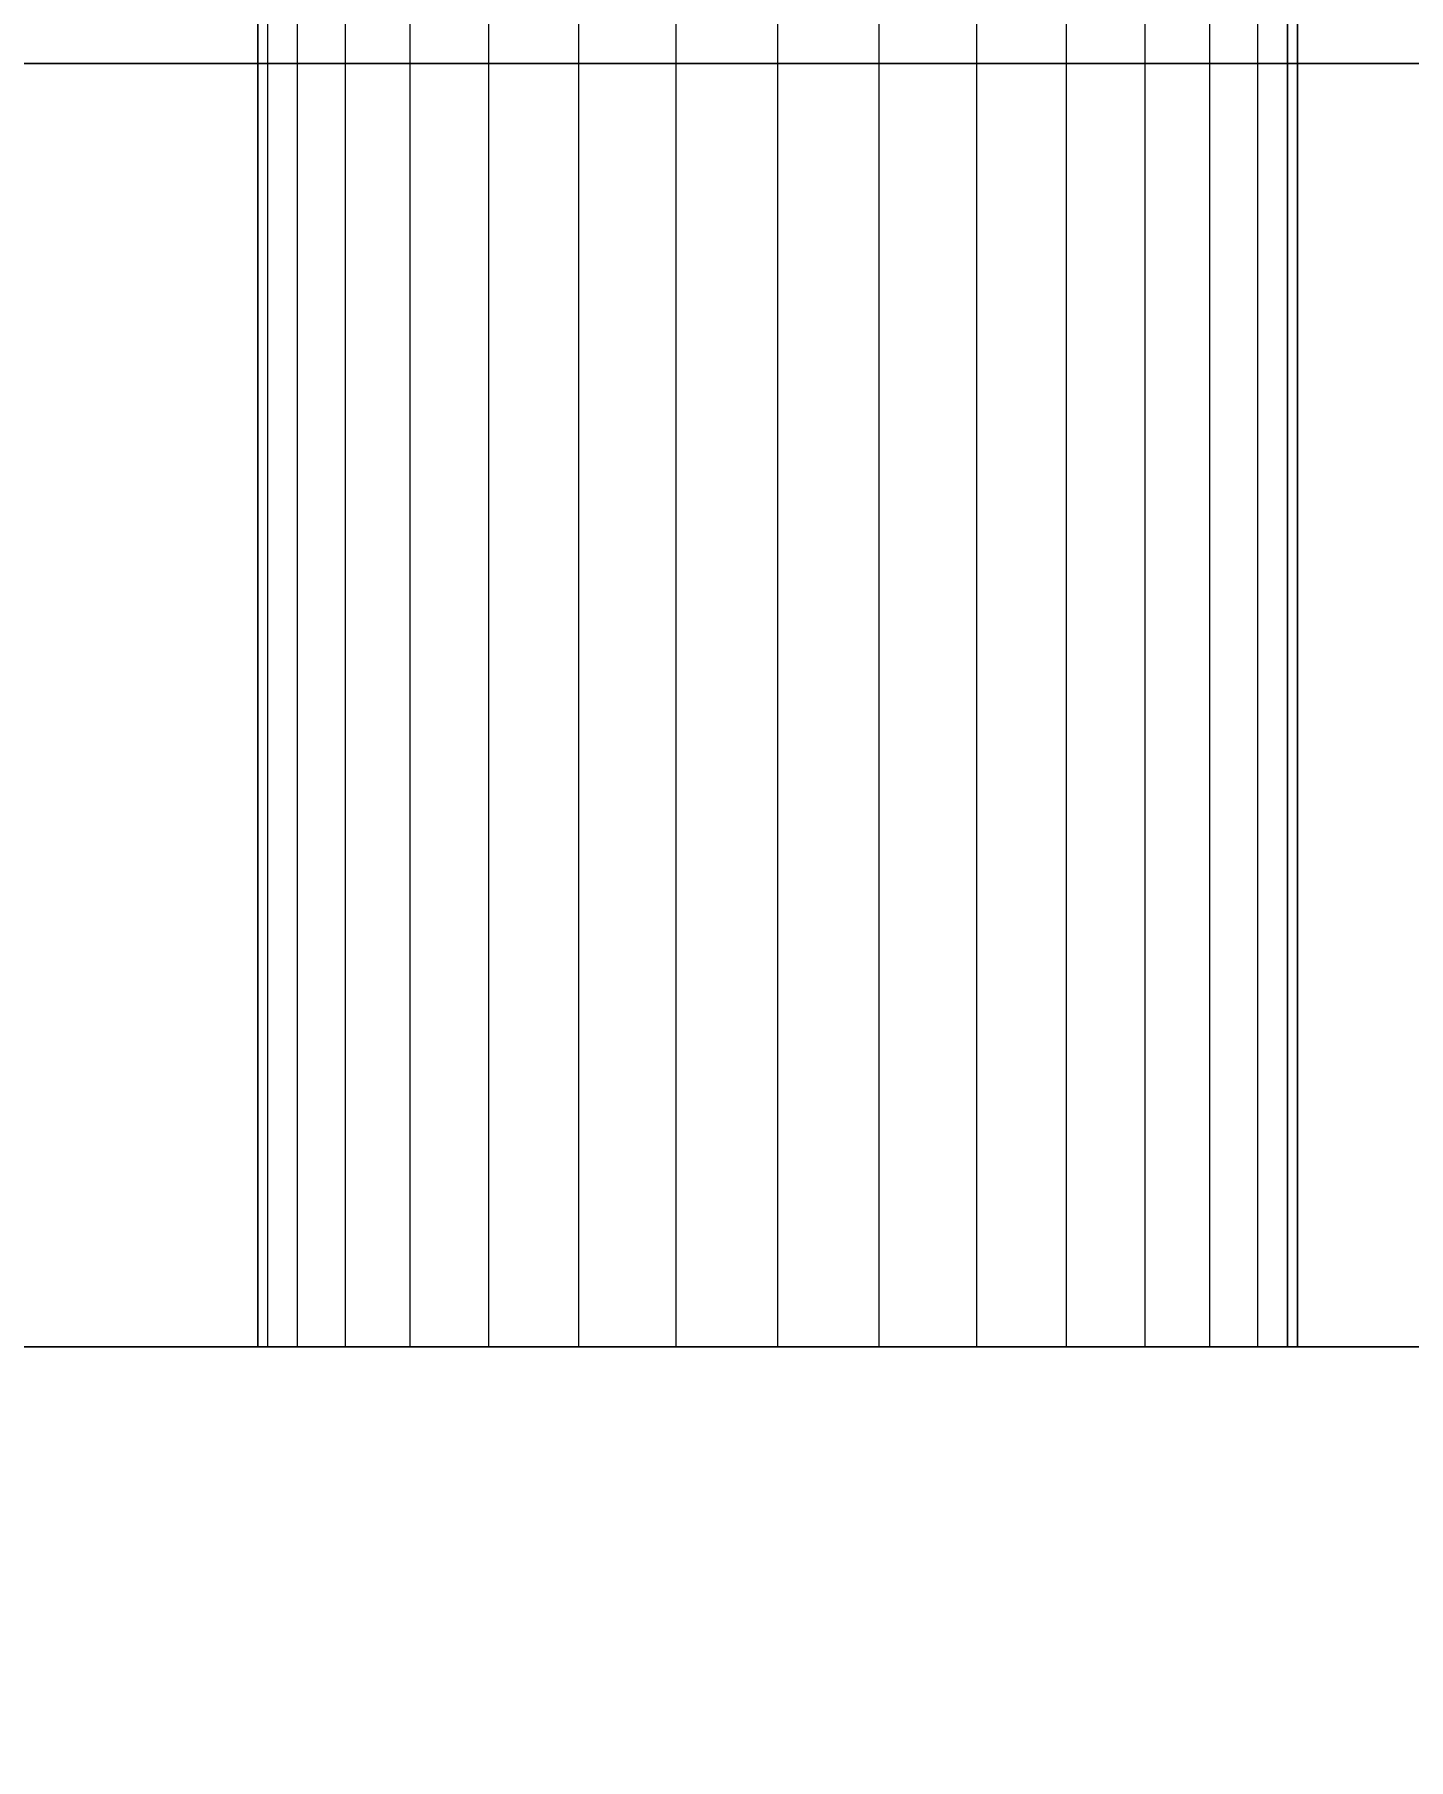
# Model space of a CAD drawing. Header units: millimetres. Extents: x -21672 to 8019, y 3751 to 17279.
# Drawn here: x -13733.7 to -13681.4, y 14411.1 to 14476.7 of the extents above; entities that cross this region are included whole.
import ezdxf

# ---------------------------------------------------------------- set-up
doc = ezdxf.new("R2010")
doc.units = ezdxf.units.MM
for name, color, linetype, lineweight in [('A-ANNO-DIMS', 211, 'Continuous', 9), ('A-ANNO-DIMS-50', 211, 'Continuous', 9), ('A-GENM', 13, 'Continuous', 18)]:
    doc.layers.add(name, color=color, linetype=linetype, lineweight=lineweight)
doc.styles.add('Arial', font='arial.ttf', dxfattribs={"height": 125})
doc.dimstyles.new('Diagonal_-_2_5mm_Arial', dxfattribs={"dimscale": 304.8, "dimtxt": 127.532425, "dimasz": 0.492126, "dimexe": 0.393701, "dimexo": 0.246063, "dimgap": 0.287073, "dimtad": 1, "dimdec": 0, "dimzin": 0, "dimdsep": 46, "dimtxsty": 'Arial', "dimblk1": 'OBLIQUE', "dimblk2": 'OBLIQUE', "dimsah": 1, "dimcen": 0.09, "dimdle": 0.393701, "dimazin": 0, "dimtfac": 1, "dimtdec": 4, "dimtix": 1, "dimtmove": 0, "dimatfit": 3, "dimfxl": 1, "dimtvp": 1, "dimtolj": 1, "dimtzin": 0, "dimarcsym": 2})

# ---------------------------------------------------------------- blocks, each defined once
blk = doc.blocks.new('Nevera de autoservicio single - Nevera de autoservicio single-466915-Level 2')
at = {"layer": 'A-GENM'}
for p, q in [((405.906, -1108.896), (405.906, 1307.979)), ((405.906, -1108.896), (405.906, 1307.979)), ((405.906, -1108.896), (405.906, 1307.979)), ((405.906, 1307.979), (405.906, -1108.896)), ((454.753, 1307.979), (454.753, -1108.896)), ((454.753, -1108.896), (454.753, 1307.979)), ((454.753, -1108.896), (454.753, 1307.979)), ((454.753, -1108.896), (454.753, 1307.979)), ((454.753, -1028.381), (454.753, 977.961)), ((454.753, -1028.381), (454.753, -976.937)), ((454.753, -1008.595), (255.92, -1008.595)), ((454.753, -1008.595), (255.92, -1008.595)), ((454.753, -1008.595), (255.92, -1008.595)), ((454.753, -1008.595), (255.92, -1008.595)), ((454.753, -1008.595), (255.92, -1008.595)), ((454.753, -1008.595), (255.92, -1008.595)), ((454.753, -1008.595), (255.92, -1008.595)), ((454.753, -1008.595), (255.92, -1008.595)), ((255.92, -1008.595), (454.753, -1008.595)), ((454.753, -1008.595), (255.92, -1008.595)), ((454.753, -1008.595), (255.92, -1008.595)), ((454.753, -1008.595), (255.92, -1008.595)), ((255.92, -1008.974), (454.753, -1008.974)), ((454.753, -1008.974), (255.92, -1008.974)), ((454.753, -1008.974), (255.92, -1008.974)), ((454.753, -1008.974), (255.92, -1008.974)), ((454.753, -1008.974), (255.92, -1008.974)), ((454.753, -1008.974), (255.92, -1008.974)), ((454.753, -1008.974), (255.92, -1008.974)), ((454.753, -1008.974), (255.92, -1008.974)), ((454.753, -1008.974), (255.92, -1008.974)), ((454.753, -1008.974), (255.92, -1008.974)), ((454.753, -1008.974), (255.92, -1008.974)), ((454.753, -1008.974), (255.92, -1008.974)), ((454.753, -1008.974), (255.92, -1008.974)), ((454.753, -1008.974), (255.92, -1008.974)), ((454.753, -1008.974), (255.92, -1008.974)), ((454.753, -1008.974), (255.92, -1008.974)), ((454.753, -1008.974), (255.92, -1008.974)), ((454.753, -1008.974), (255.92, -1008.974)), ((454.753, -1008.974), (255.92, -1008.974)), ((454.753, -1008.974), (255.92, -1008.974)), ((255.92, -1008.974), (454.753, -1008.974)), ((454.753, -1008.974), (255.92, -1008.974)), ((454.753, -1008.974), (255.92, -1008.974)), ((454.753, -1008.974), (255.92, -1008.974)), ((454.753, -1008.943), (454.753, -1008.595)), ((454.753, -1008.595), (454.753, -1008.974)), ((454.753, -1008.974), (454.753, -1008.595)), ((454.753, -1008.595), (454.753, -1008.785)), ((454.753, -1008.974), (454.753, -1008.595)), ((454.753, -1008.595), (454.753, -1008.785)), ((454.753, -1008.785), (454.753, -1008.595)), ((454.753, -1008.595), (454.753, -1008.974)), ((454.753, -1008.785), (454.753, -1008.595)), ((454.753, -1008.595), (454.753, -1008.974)), ((454.753, -1008.785), (454.753, -1008.595)), ((454.753, -1008.595), (454.753, -1008.974)), ((454.753, -1008.974), (454.753, -1008.595)), ((454.753, -1008.595), (454.753, -1008.943)), ((454.753, -1008.785), (454.753, -1008.595)), ((454.753, -1008.785), (454.753, -1008.595)), ((454.753, -1008.785), (454.753, -1008.595)), ((454.753, -1008.785), (454.753, -1008.595)), ((454.753, -1008.785), (454.753, -1008.595)), ((454.753, -1008.974), (454.753, -1008.595)), ((454.753, -1008.974), (454.753, -1008.595)), ((454.753, -1008.974), (454.753, -1008.595)), ((454.753, -1008.974), (454.753, -1008.595)), ((454.753, -1008.974), (454.753, -1008.595)), ((454.753, -1008.785), (454.753, -1008.974)), ((454.753, -1008.785), (454.753, -1008.974)), ((454.753, -1008.974), (454.753, -1008.785)), ((454.753, -1008.974), (454.753, -1008.785)), ((454.753, -1008.785), (454.753, -1008.974)), ((454.753, -1008.974), (454.753, -1008.785)), ((454.753, -1008.974), (454.753, -1008.785)), ((454.753, -1008.974), (454.753, -1008.785)), ((454.753, -1008.974), (454.753, -1008.785)), ((454.753, -1008.974), (454.753, -1008.785)), ((454.753, -1008.974), (454.753, -1008.943)), ((454.753, -1008.943), (454.753, -1008.974)), ((454.753, -1010.101), (454.753, -1008.974)), ((454.753, -1008.974), (454.753, -1010.101)), ((454.753, -1010.101), (454.753, -1008.974)), ((454.753, -1008.974), (454.753, -1010.101)), ((454.753, -1010.101), (454.753, -1008.974)), ((454.753, -1008.974), (454.753, -1010.101)), ((454.753, -1010.101), (454.753, -1008.974)), ((454.753, -1008.974), (454.753, -1010.101)), ((454.753, -1010.101), (454.753, -1008.974)), ((454.753, -1008.974), (454.753, -1010.101)), ((454.753, -1010.101), (454.753, -1008.974)), ((454.753, -1008.974), (454.753, -1010.101)), ((454.753, -1010.101), (454.753, -1008.974)), ((454.753, -1010.101), (454.753, -1008.974)), ((454.753, -1010.101), (454.753, -1008.974)), ((454.753, -1010.101), (454.753, -1008.974)), ((454.753, -1010.101), (454.753, -1008.974)), ((454.753, -1010.101), (454.753, -1008.974)), ((454.753, -1010.101), (454.753, -1008.974)), ((454.753, -1010.101), (454.753, -1008.974)), ((454.753, -1010.101), (454.753, -1008.974)), ((454.753, -1010.101), (454.753, -1008.974)), ((454.753, -1010.101), (454.753, -1008.974)), ((454.753, -1010.101), (454.753, -1008.974)), ((454.753, -1010.101), (255.92, -1010.101)), ((454.753, -1010.101), (255.92, -1010.101)), ((454.753, -1010.101), (255.92, -1010.101)), ((454.753, -1010.101), (255.92, -1010.101)), ((454.753, -1010.101), (255.92, -1010.101)), ((454.753, -1010.101), (255.92, -1010.101)), ((454.753, -1010.101), (255.92, -1010.101)), ((454.753, -1010.101), (255.92, -1010.101)), ((454.753, -1010.101), (255.92, -1010.101)), ((454.753, -1010.101), (255.92, -1010.101)), ((454.753, -1010.101), (255.92, -1010.101)), ((454.753, -1010.101), (255.92, -1010.101)), ((454.753, -1010.101), (255.92, -1010.101)), ((454.753, -1010.101), (255.92, -1010.101)), ((454.753, -1010.101), (255.92, -1010.101)), ((454.753, -1010.101), (255.92, -1010.101)), ((454.753, -1010.101), (255.92, -1010.101)), ((454.753, -1010.101), (255.92, -1010.101)), ((454.753, -1010.101), (255.92, -1010.101)), ((454.753, -1010.101), (255.92, -1010.101)), ((454.753, -1010.101), (255.92, -1010.101)), ((454.753, -1010.101), (255.92, -1010.101)), ((454.753, -1010.101), (255.92, -1010.101)), ((454.753, -1010.101), (255.92, -1010.101)), ((454.753, -1011.929), (454.753, -1010.101)), ((454.753, -1010.101), (454.753, -1011.929)), ((454.753, -1011.929), (454.753, -1010.101)), ((454.753, -1010.101), (454.753, -1011.929)), ((454.753, -1011.929), (454.753, -1010.101)), ((454.753, -1010.101), (454.753, -1011.929)), ((454.753, -1011.929), (454.753, -1010.101)), ((454.753, -1010.101), (454.753, -1011.929)), ((454.753, -1011.929), (454.753, -1010.101)), ((454.753, -1010.101), (454.753, -1011.929)), ((454.753, -1011.929), (454.753, -1010.101)), ((454.753, -1010.101), (454.753, -1011.929)), ((454.753, -1011.929), (454.753, -1010.101)), ((454.753, -1011.929), (454.753, -1010.101)), ((454.753, -1011.929), (454.753, -1010.101)), ((454.753, -1011.929), (454.753, -1010.101)), ((454.753, -1011.929), (454.753, -1010.101)), ((454.753, -1011.929), (454.753, -1010.101)), ((454.753, -1011.929), (454.753, -1010.101)), ((454.753, -1011.929), (454.753, -1010.101)), ((454.753, -1011.929), (454.753, -1010.101)), ((454.753, -1011.929), (454.753, -1010.101)), ((454.753, -1011.929), (454.753, -1010.101)), ((454.753, -1011.929), (454.753, -1010.101)), ((454.753, -1011.929), (255.92, -1011.929)), ((454.753, -1011.929), (255.92, -1011.929)), ((454.753, -1011.929), (255.92, -1011.929)), ((454.753, -1011.929), (255.92, -1011.929)), ((454.753, -1011.929), (255.92, -1011.929)), ((454.753, -1011.929), (255.92, -1011.929)), ((454.753, -1011.929), (255.92, -1011.929)), ((454.753, -1011.929), (255.92, -1011.929)), ((454.753, -1011.929), (255.92, -1011.929)), ((454.753, -1011.929), (255.92, -1011.929)), ((454.753, -1011.929), (255.92, -1011.929)), ((454.753, -1011.929), (255.92, -1011.929)), ((454.753, -1011.929), (255.92, -1011.929)), ((454.753, -1011.929), (255.92, -1011.929)), ((454.753, -1011.929), (255.92, -1011.929)), ((454.753, -1011.929), (255.92, -1011.929)), ((454.753, -1011.929), (255.92, -1011.929)), ((454.753, -1011.929), (255.92, -1011.929)), ((454.753, -1011.929), (255.92, -1011.929)), ((454.753, -1011.929), (255.92, -1011.929)), ((454.753, -1011.929), (255.92, -1011.929)), ((454.753, -1011.929), (255.92, -1011.929)), ((454.753, -1011.929), (255.92, -1011.929)), ((454.753, -1011.929), (255.92, -1011.929)), ((454.753, -1014.39), (454.753, -1011.929)), ((454.753, -1011.929), (454.753, -1014.39)), ((454.753, -1014.39), (454.753, -1011.929)), ((454.753, -1011.929), (454.753, -1014.39)), ((454.753, -1014.39), (454.753, -1011.929)), ((454.753, -1011.929), (454.753, -1014.39)), ((454.753, -1014.39), (454.753, -1011.929)), ((454.753, -1011.929), (454.753, -1014.39)), ((454.753, -1014.39), (454.753, -1011.929)), ((454.753, -1011.929), (454.753, -1014.39)), ((454.753, -1014.39), (454.753, -1011.929)), ((454.753, -1011.929), (454.753, -1014.39)), ((454.753, -1014.39), (454.753, -1011.929)), ((454.753, -1014.39), (454.753, -1011.929)), ((454.753, -1014.39), (454.753, -1011.929)), ((454.753, -1014.39), (454.753, -1011.929)), ((454.753, -1014.39), (454.753, -1011.929)), ((454.753, -1014.39), (454.753, -1011.929)), ((454.753, -1014.39), (454.753, -1011.929)), ((454.753, -1014.39), (454.753, -1011.929)), ((454.753, -1014.39), (454.753, -1011.929)), ((454.753, -1014.39), (454.753, -1011.929)), ((454.753, -1014.39), (454.753, -1011.929)), ((454.753, -1014.39), (454.753, -1011.929)), ((454.753, -1014.39), (255.92, -1014.39)), ((454.753, -1014.39), (255.92, -1014.39)), ((454.753, -1014.39), (255.92, -1014.39)), ((454.753, -1014.39), (255.92, -1014.39)), ((454.753, -1014.39), (255.92, -1014.39)), ((454.753, -1014.39), (255.92, -1014.39)), ((454.753, -1014.39), (255.92, -1014.39)), ((454.753, -1014.39), (255.92, -1014.39)), ((454.753, -1014.39), (255.92, -1014.39)), ((454.753, -1014.39), (255.92, -1014.39)), ((454.753, -1014.39), (255.92, -1014.39)), ((454.753, -1014.39), (255.92, -1014.39)), ((454.753, -1014.39), (255.92, -1014.39)), ((454.753, -1014.39), (255.92, -1014.39)), ((454.753, -1014.39), (255.92, -1014.39)), ((454.753, -1014.39), (255.92, -1014.39)), ((454.753, -1014.39), (255.92, -1014.39)), ((454.753, -1014.39), (255.92, -1014.39)), ((454.753, -1014.39), (255.92, -1014.39)), ((454.753, -1014.39), (255.92, -1014.39)), ((454.753, -1014.39), (255.92, -1014.39)), ((454.753, -1014.39), (255.92, -1014.39)), ((454.753, -1014.39), (255.92, -1014.39)), ((454.753, -1014.39), (255.92, -1014.39)), ((454.753, -1017.389), (454.753, -1014.39)), ((454.753, -1014.39), (454.753, -1017.389)), ((454.753, -1017.389), (454.753, -1014.39)), ((454.753, -1014.39), (454.753, -1017.389)), ((454.753, -1017.389), (454.753, -1014.39)), ((454.753, -1014.39), (454.753, -1017.389)), ((454.753, -1017.389), (454.753, -1014.39)), ((454.753, -1014.39), (454.753, -1017.389)), ((454.753, -1017.389), (454.753, -1014.39)), ((454.753, -1014.39), (454.753, -1017.389)), ((454.753, -1017.389), (454.753, -1014.39)), ((454.753, -1014.39), (454.753, -1017.389)), ((454.753, -1017.389), (454.753, -1014.39)), ((454.753, -1017.389), (454.753, -1014.39)), ((454.753, -1017.389), (454.753, -1014.39)), ((454.753, -1017.389), (454.753, -1014.39)), ((454.753, -1017.389), (454.753, -1014.39)), ((454.753, -1017.389), (454.753, -1014.39)), ((454.753, -1017.389), (454.753, -1014.39)), ((454.753, -1017.389), (454.753, -1014.39)), ((454.753, -1017.389), (454.753, -1014.39)), ((454.753, -1017.389), (454.753, -1014.39)), ((454.753, -1017.389), (454.753, -1014.39)), ((454.753, -1017.389), (454.753, -1014.39)), ((454.753, -1017.389), (255.92, -1017.389)), ((454.753, -1017.389), (255.92, -1017.389)), ((454.753, -1017.389), (255.92, -1017.389)), ((454.753, -1017.389), (255.92, -1017.389)), ((454.753, -1017.389), (255.92, -1017.389)), ((454.753, -1017.389), (255.92, -1017.389)), ((454.753, -1017.389), (255.92, -1017.389)), ((454.753, -1017.389), (255.92, -1017.389)), ((454.753, -1017.389), (255.92, -1017.389)), ((454.753, -1017.389), (255.92, -1017.389)), ((454.753, -1017.389), (255.92, -1017.389)), ((454.753, -1017.389), (255.92, -1017.389)), ((454.753, -1017.389), (255.92, -1017.389)), ((454.753, -1017.389), (255.92, -1017.389)), ((454.753, -1017.389), (255.92, -1017.389)), ((454.753, -1017.389), (255.92, -1017.389)), ((454.753, -1017.389), (255.92, -1017.389)), ((454.753, -1017.389), (255.92, -1017.389)), ((454.753, -1017.389), (255.92, -1017.389)), ((454.753, -1017.389), (255.92, -1017.389)), ((454.753, -1017.389), (255.92, -1017.389)), ((454.753, -1017.389), (255.92, -1017.389)), ((454.753, -1017.389), (255.92, -1017.389)), ((454.753, -1017.389), (255.92, -1017.389)), ((454.753, -1020.808), (454.753, -1017.389)), ((454.753, -1017.389), (454.753, -1020.808)), ((454.753, -1020.808), (454.753, -1017.389)), ((454.753, -1017.389), (454.753, -1020.808)), ((454.753, -1020.808), (454.753, -1017.389)), ((454.753, -1017.389), (454.753, -1020.808)), ((454.753, -1020.808), (454.753, -1017.389)), ((454.753, -1017.389), (454.753, -1020.808)), ((454.753, -1020.808), (454.753, -1017.389)), ((454.753, -1017.389), (454.753, -1020.808)), ((454.753, -1020.808), (454.753, -1017.389)), ((454.753, -1017.389), (454.753, -1020.808)), ((454.753, -1020.808), (454.753, -1017.389)), ((454.753, -1020.808), (454.753, -1017.389)), ((454.753, -1020.808), (454.753, -1017.389)), ((454.753, -1020.808), (454.753, -1017.389)), ((454.753, -1020.808), (454.753, -1017.389)), ((454.753, -1020.808), (454.753, -1017.389)), ((454.753, -1020.808), (454.753, -1017.389)), ((454.753, -1020.808), (454.753, -1017.389)), ((454.753, -1020.808), (454.753, -1017.389)), ((454.753, -1020.808), (454.753, -1017.389)), ((454.753, -1020.808), (454.753, -1017.389)), ((454.753, -1020.808), (454.753, -1017.389)), ((454.753, -1020.808), (255.92, -1020.808)), ((454.753, -1020.808), (255.92, -1020.808)), ((454.753, -1020.808), (255.92, -1020.808)), ((454.753, -1020.808), (255.92, -1020.808)), ((454.753, -1020.808), (255.92, -1020.808)), ((454.753, -1020.808), (255.92, -1020.808)), ((454.753, -1020.808), (255.92, -1020.808)), ((454.753, -1020.808), (255.92, -1020.808)), ((454.753, -1020.808), (255.92, -1020.808)), ((454.753, -1020.808), (255.92, -1020.808)), ((454.753, -1020.808), (255.92, -1020.808)), ((454.753, -1020.808), (255.92, -1020.808)), ((454.753, -1020.808), (255.92, -1020.808)), ((454.753, -1020.808), (255.92, -1020.808)), ((454.753, -1020.808), (255.92, -1020.808)), ((454.753, -1020.808), (255.92, -1020.808)), ((454.753, -1020.808), (255.92, -1020.808)), ((454.753, -1020.808), (255.92, -1020.808)), ((454.753, -1020.808), (255.92, -1020.808)), ((454.753, -1020.808), (255.92, -1020.808)), ((454.753, -1020.808), (255.92, -1020.808)), ((454.753, -1020.808), (255.92, -1020.808)), ((454.753, -1020.808), (255.92, -1020.808)), ((454.753, -1020.808), (255.92, -1020.808)), ((454.753, -1024.521), (454.753, -1020.808)), ((454.753, -1020.808), (454.753, -1024.521)), ((454.753, -1024.521), (454.753, -1020.808)), ((454.753, -1020.808), (454.753, -1024.521)), ((454.753, -1024.521), (454.753, -1020.808)), ((454.753, -1020.808), (454.753, -1024.521)), ((454.753, -1024.521), (454.753, -1020.808)), ((454.753, -1020.808), (454.753, -1024.521)), ((454.753, -1024.521), (454.753, -1020.808)), ((454.753, -1020.808), (454.753, -1024.521)), ((454.753, -1024.521), (454.753, -1020.808)), ((454.753, -1020.808), (454.753, -1024.521)), ((454.753, -1024.521), (454.753, -1020.808)), ((454.753, -1024.521), (454.753, -1020.808)), ((454.753, -1024.521), (454.753, -1020.808)), ((454.753, -1024.521), (454.753, -1020.808)), ((454.753, -1024.521), (454.753, -1020.808)), ((454.753, -1024.521), (454.753, -1020.808)), ((454.753, -1024.521), (454.753, -1020.808)), ((454.753, -1024.521), (454.753, -1020.808)), ((454.753, -1024.521), (454.753, -1020.808)), ((454.753, -1024.521), (454.753, -1020.808)), ((454.753, -1024.521), (454.753, -1020.808)), ((454.753, -1024.521), (454.753, -1020.808)), ((454.753, -1024.521), (255.92, -1024.521)), ((454.753, -1024.521), (255.92, -1024.521)), ((454.753, -1024.521), (255.92, -1024.521)), ((454.753, -1024.521), (255.92, -1024.521)), ((454.753, -1024.521), (255.92, -1024.521)), ((454.753, -1024.521), (255.92, -1024.521)), ((454.753, -1024.521), (255.92, -1024.521)), ((454.753, -1024.521), (255.92, -1024.521)), ((454.753, -1024.521), (255.92, -1024.521)), ((454.753, -1024.521), (255.92, -1024.521)), ((454.753, -1024.521), (255.92, -1024.521)), ((454.753, -1024.521), (255.92, -1024.521)), ((454.753, -1024.521), (255.92, -1024.521)), ((454.753, -1024.521), (255.92, -1024.521)), ((454.753, -1024.521), (255.92, -1024.521)), ((454.753, -1024.521), (255.92, -1024.521)), ((454.753, -1024.521), (255.92, -1024.521)), ((454.753, -1024.521), (255.92, -1024.521)), ((454.753, -1024.521), (255.92, -1024.521)), ((454.753, -1024.521), (255.92, -1024.521)), ((454.753, -1024.521), (255.92, -1024.521)), ((454.753, -1024.521), (255.92, -1024.521)), ((454.753, -1024.521), (255.92, -1024.521)), ((454.753, -1024.521), (255.92, -1024.521)), ((454.753, -1028.381), (454.753, -1024.521)), ((454.753, -1024.521), (454.753, -1028.381)), ((454.753, -1028.381), (454.753, -1024.521)), ((454.753, -1024.521), (454.753, -1028.381)), ((454.753, -1028.381), (454.753, -1024.521)), ((454.753, -1024.521), (454.753, -1028.381)), ((454.753, -1028.381), (454.753, -1024.521)), ((454.753, -1024.521), (454.753, -1028.381)), ((454.753, -1028.381), (454.753, -1024.521)), ((454.753, -1024.521), (454.753, -1028.381)), ((454.753, -1028.381), (454.753, -1024.521)), ((454.753, -1024.521), (454.753, -1028.381)), ((454.753, -1028.381), (454.753, -1024.521)), ((454.753, -1028.381), (454.753, -1024.521)), ((454.753, -1028.381), (454.753, -1024.521)), ((454.753, -1028.381), (454.753, -1024.521)), ((454.753, -1028.381), (454.753, -1024.521)), ((454.753, -1028.381), (454.753, -1024.521)), ((454.753, -1028.381), (454.753, -1024.521)), ((454.753, -1028.381), (454.753, -1024.521)), ((454.753, -1028.381), (454.753, -1024.521)), ((454.753, -1028.381), (454.753, -1024.521)), ((454.753, -1028.381), (454.753, -1024.521)), ((454.753, -1028.381), (454.753, -1024.521)), ((454.753, -1028.381), (255.92, -1028.381)), ((454.753, -1028.381), (255.92, -1028.381)), ((454.753, -1028.381), (255.92, -1028.381)), ((454.753, -1028.381), (255.92, -1028.381)), ((454.753, -1028.381), (255.92, -1028.381)), ((454.753, -1028.381), (255.92, -1028.381)), ((454.753, -1028.381), (255.92, -1028.381)), ((454.753, -1028.381), (255.92, -1028.381)), ((454.753, -1028.381), (255.92, -1028.381)), ((454.753, -1028.381), (255.92, -1028.381)), ((454.753, -1028.381), (255.92, -1028.381)), ((454.753, -1028.381), (255.92, -1028.381)), ((454.753, -1028.381), (255.92, -1028.381)), ((454.753, -1028.381), (255.92, -1028.381)), ((454.753, -1028.381), (255.92, -1028.381)), ((454.753, -1028.381), (255.92, -1028.381)), ((454.753, -1028.381), (255.92, -1028.381)), ((454.753, -1028.381), (255.92, -1028.381)), ((454.753, -1028.381), (255.92, -1028.381)), ((454.753, -1028.381), (255.92, -1028.381)), ((454.753, -1028.381), (255.92, -1028.381)), ((454.753, -1028.381), (255.92, -1028.381)), ((454.753, -1028.381), (255.92, -1028.381)), ((454.753, -1028.381), (255.92, -1028.381)), ((454.753, -1032.241), (454.753, -1028.381)), ((454.753, -1028.381), (454.753, -1032.241)), ((454.753, -1032.241), (454.753, -1028.381)), ((454.753, -1028.381), (454.753, -1032.241)), ((454.753, -1032.241), (454.753, -1028.381)), ((454.753, -1028.381), (454.753, -1032.241)), ((454.753, -1032.241), (454.753, -1028.381)), ((454.753, -1028.381), (454.753, -1032.241)), ((454.753, -1032.241), (454.753, -1028.381)), ((454.753, -1028.381), (454.753, -1032.241)), ((454.753, -1032.241), (454.753, -1028.381)), ((454.753, -1028.381), (454.753, -1032.241)), ((454.753, -1028.381), (454.753, -1032.241)), ((454.753, -1028.381), (454.753, -1032.241)), ((454.753, -1028.381), (454.753, -1032.241)), ((454.753, -1028.381), (454.753, -1032.241)), ((454.753, -1028.381), (454.753, -1032.241)), ((454.753, -1028.381), (454.753, -1032.241)), ((454.753, -1028.381), (454.753, -1032.241)), ((454.753, -1028.381), (454.753, -1032.241)), ((454.753, -1028.381), (454.753, -1032.241)), ((454.753, -1028.381), (454.753, -1032.241)), ((454.753, -1032.241), (454.753, -1028.381)), ((454.753, -1032.241), (454.753, -1028.381)), ((454.753, -1032.241), (255.92, -1032.241)), ((454.753, -1032.241), (255.92, -1032.241)), ((454.753, -1032.241), (255.92, -1032.241)), ((454.753, -1032.241), (255.92, -1032.241)), ((454.753, -1032.241), (255.92, -1032.241)), ((454.753, -1032.241), (255.92, -1032.241)), ((454.753, -1032.241), (255.92, -1032.241)), ((454.753, -1032.241), (255.92, -1032.241)), ((454.753, -1032.241), (255.92, -1032.241)), ((454.753, -1032.241), (255.92, -1032.241)), ((454.753, -1032.241), (255.92, -1032.241)), ((454.753, -1032.241), (255.92, -1032.241)), ((454.753, -1032.241), (255.92, -1032.241)), ((454.753, -1032.241), (255.92, -1032.241)), ((454.753, -1032.241), (255.92, -1032.241)), ((454.753, -1032.241), (255.92, -1032.241)), ((454.753, -1032.241), (255.92, -1032.241)), ((454.753, -1032.241), (255.92, -1032.241)), ((454.753, -1032.241), (255.92, -1032.241)), ((454.753, -1032.241), (255.92, -1032.241)), ((454.753, -1032.241), (255.92, -1032.241)), ((454.753, -1032.241), (255.92, -1032.241)), ((454.753, -1032.241), (255.92, -1032.241)), ((454.753, -1032.241), (255.92, -1032.241)), ((454.753, -1035.953), (454.753, -1032.241)), ((454.753, -1032.241), (454.753, -1035.953)), ((454.753, -1035.953), (454.753, -1032.241)), ((454.753, -1032.241), (454.753, -1035.953)), ((454.753, -1035.953), (454.753, -1032.241)), ((454.753, -1032.241), (454.753, -1035.953)), ((454.753, -1035.953), (454.753, -1032.241)), ((454.753, -1032.241), (454.753, -1035.953)), ((454.753, -1035.953), (454.753, -1032.241)), ((454.753, -1032.241), (454.753, -1035.953)), ((454.753, -1035.953), (454.753, -1032.241)), ((454.753, -1032.241), (454.753, -1035.953)), ((454.753, -1032.241), (454.753, -1035.953)), ((454.753, -1032.241), (454.753, -1035.953)), ((454.753, -1032.241), (454.753, -1035.953)), ((454.753, -1032.241), (454.753, -1035.953)), ((454.753, -1032.241), (454.753, -1035.953)), ((454.753, -1032.241), (454.753, -1035.953)), ((454.753, -1032.241), (454.753, -1035.953)), ((454.753, -1032.241), (454.753, -1035.953)), ((454.753, -1032.241), (454.753, -1035.953)), ((454.753, -1032.241), (454.753, -1035.953)), ((454.753, -1032.241), (454.753, -1035.953)), ((454.753, -1032.241), (454.753, -1035.953)), ((454.753, -1035.953), (255.92, -1035.953)), ((454.753, -1035.953), (255.92, -1035.953)), ((454.753, -1035.953), (255.92, -1035.953)), ((454.753, -1035.953), (255.92, -1035.953)), ((454.753, -1035.953), (255.92, -1035.953)), ((454.753, -1035.953), (255.92, -1035.953)), ((454.753, -1035.953), (255.92, -1035.953)), ((454.753, -1035.953), (255.92, -1035.953)), ((454.753, -1035.953), (255.92, -1035.953)), ((454.753, -1035.953), (255.92, -1035.953)), ((454.753, -1035.953), (255.92, -1035.953)), ((454.753, -1035.953), (255.92, -1035.953)), ((454.753, -1035.953), (255.92, -1035.953)), ((454.753, -1035.953), (255.92, -1035.953)), ((454.753, -1035.953), (255.92, -1035.953)), ((454.753, -1035.953), (255.92, -1035.953)), ((454.753, -1035.953), (255.92, -1035.953)), ((454.753, -1035.953), (255.92, -1035.953)), ((454.753, -1035.953), (255.92, -1035.953)), ((454.753, -1035.953), (255.92, -1035.953)), ((454.753, -1035.953), (255.92, -1035.953)), ((454.753, -1035.953), (255.92, -1035.953)), ((454.753, -1035.953), (255.92, -1035.953)), ((454.753, -1035.953), (255.92, -1035.953)), ((454.753, -1039.374), (454.753, -1035.953)), ((454.753, -1035.953), (454.753, -1039.374)), ((454.753, -1039.374), (454.753, -1035.953)), ((454.753, -1035.953), (454.753, -1039.374)), ((454.753, -1039.374), (454.753, -1035.953)), ((454.753, -1035.953), (454.753, -1039.374)), ((454.753, -1039.374), (454.753, -1035.953)), ((454.753, -1035.953), (454.753, -1039.374)), ((454.753, -1039.374), (454.753, -1035.953)), ((454.753, -1035.953), (454.753, -1039.374)), ((454.753, -1039.374), (454.753, -1035.953)), ((454.753, -1035.953), (454.753, -1039.374)), ((454.753, -1035.953), (454.753, -1039.374)), ((454.753, -1035.953), (454.753, -1039.374)), ((454.753, -1035.953), (454.753, -1039.374)), ((454.753, -1035.953), (454.753, -1039.374)), ((454.753, -1035.953), (454.753, -1039.374)), ((454.753, -1035.953), (454.753, -1039.374)), ((454.753, -1035.953), (454.753, -1039.374)), ((454.753, -1035.953), (454.753, -1039.374)), ((454.753, -1035.953), (454.753, -1039.374)), ((454.753, -1035.953), (454.753, -1039.374)), ((454.753, -1035.953), (454.753, -1039.374)), ((454.753, -1035.953), (454.753, -1039.374)), ((454.753, -1039.374), (255.92, -1039.374)), ((454.753, -1039.374), (255.92, -1039.374)), ((454.753, -1039.374), (255.92, -1039.374)), ((454.753, -1039.374), (255.92, -1039.374)), ((454.753, -1039.374), (255.92, -1039.374)), ((454.753, -1039.374), (255.92, -1039.374)), ((454.753, -1039.374), (255.92, -1039.374)), ((454.753, -1039.374), (255.92, -1039.374)), ((454.753, -1039.374), (255.92, -1039.374)), ((454.753, -1039.374), (255.92, -1039.374)), ((454.753, -1039.374), (255.92, -1039.374)), ((454.753, -1039.374), (255.92, -1039.374)), ((454.753, -1039.374), (255.92, -1039.374)), ((454.753, -1039.374), (255.92, -1039.374)), ((454.753, -1039.374), (255.92, -1039.374)), ((454.753, -1039.374), (255.92, -1039.374)), ((454.753, -1039.374), (255.92, -1039.374)), ((454.753, -1039.374), (255.92, -1039.374)), ((454.753, -1039.374), (255.92, -1039.374)), ((454.753, -1039.374), (255.92, -1039.374)), ((454.753, -1039.374), (255.92, -1039.374)), ((454.753, -1039.374), (255.92, -1039.374)), ((454.753, -1039.374), (255.92, -1039.374)), ((454.753, -1039.374), (255.92, -1039.374)), ((454.753, -1042.372), (454.753, -1039.374)), ((454.753, -1039.374), (454.753, -1042.372)), ((454.753, -1042.372), (454.753, -1039.374)), ((454.753, -1039.374), (454.753, -1042.372)), ((454.753, -1042.372), (454.753, -1039.374)), ((454.753, -1039.374), (454.753, -1042.372)), ((454.753, -1042.372), (454.753, -1039.374)), ((454.753, -1039.374), (454.753, -1042.372)), ((454.753, -1042.372), (454.753, -1039.374)), ((454.753, -1039.374), (454.753, -1042.372)), ((454.753, -1042.372), (454.753, -1039.374)), ((454.753, -1039.374), (454.753, -1042.372)), ((454.753, -1039.374), (454.753, -1042.372)), ((454.753, -1039.374), (454.753, -1042.372)), ((454.753, -1039.374), (454.753, -1042.372)), ((454.753, -1039.374), (454.753, -1042.372)), ((454.753, -1039.374), (454.753, -1042.372)), ((454.753, -1039.374), (454.753, -1042.372)), ((454.753, -1039.374), (454.753, -1042.372)), ((454.753, -1039.374), (454.753, -1042.372)), ((454.753, -1039.374), (454.753, -1042.372)), ((454.753, -1039.374), (454.753, -1042.372)), ((454.753, -1039.374), (454.753, -1042.372)), ((454.753, -1039.374), (454.753, -1042.372)), ((454.753, -1042.372), (255.92, -1042.372)), ((454.753, -1042.372), (255.92, -1042.372)), ((454.753, -1042.372), (255.92, -1042.372)), ((454.753, -1042.372), (255.92, -1042.372)), ((454.753, -1042.372), (255.92, -1042.372)), ((454.753, -1042.372), (255.92, -1042.372)), ((454.753, -1042.372), (255.92, -1042.372)), ((454.753, -1042.372), (255.92, -1042.372)), ((454.753, -1042.372), (255.92, -1042.372)), ((454.753, -1042.372), (255.92, -1042.372)), ((454.753, -1042.372), (255.92, -1042.372)), ((454.753, -1042.372), (255.92, -1042.372)), ((454.753, -1042.372), (255.92, -1042.372)), ((454.753, -1042.372), (255.92, -1042.372)), ((454.753, -1042.372), (255.92, -1042.372)), ((454.753, -1042.372), (255.92, -1042.372)), ((454.753, -1042.372), (255.92, -1042.372)), ((454.753, -1042.372), (255.92, -1042.372)), ((454.753, -1042.372), (255.92, -1042.372)), ((454.753, -1042.372), (255.92, -1042.372)), ((454.753, -1042.372), (255.92, -1042.372)), ((454.753, -1042.372), (255.92, -1042.372)), ((454.753, -1042.372), (255.92, -1042.372)), ((454.753, -1042.372), (255.92, -1042.372)), ((454.753, -1044.832), (454.753, -1042.372)), ((454.753, -1042.372), (454.753, -1044.832)), ((454.753, -1044.832), (454.753, -1042.372)), ((454.753, -1042.372), (454.753, -1044.832)), ((454.753, -1044.832), (454.753, -1042.372)), ((454.753, -1042.372), (454.753, -1044.832)), ((454.753, -1044.832), (454.753, -1042.372)), ((454.753, -1042.372), (454.753, -1044.832)), ((454.753, -1044.832), (454.753, -1042.372)), ((454.753, -1042.372), (454.753, -1044.832)), ((454.753, -1044.832), (454.753, -1042.372)), ((454.753, -1042.372), (454.753, -1044.832)), ((454.753, -1042.372), (454.753, -1044.832)), ((454.753, -1042.372), (454.753, -1044.832)), ((454.753, -1042.372), (454.753, -1044.832)), ((454.753, -1042.372), (454.753, -1044.832)), ((454.753, -1042.372), (454.753, -1044.832)), ((454.753, -1042.372), (454.753, -1044.832)), ((454.753, -1042.372), (454.753, -1044.832)), ((454.753, -1042.372), (454.753, -1044.832)), ((454.753, -1042.372), (454.753, -1044.832)), ((454.753, -1042.372), (454.753, -1044.832)), ((454.753, -1042.372), (454.753, -1044.832)), ((454.753, -1042.372), (454.753, -1044.832)), ((454.753, -1044.832), (255.92, -1044.832)), ((454.753, -1044.832), (255.92, -1044.832)), ((454.753, -1044.832), (255.92, -1044.832)), ((454.753, -1044.832), (255.92, -1044.832)), ((454.753, -1044.832), (255.92, -1044.832)), ((454.753, -1044.832), (255.92, -1044.832)), ((454.753, -1044.832), (255.92, -1044.832)), ((454.753, -1044.832), (255.92, -1044.832)), ((454.753, -1044.832), (255.92, -1044.832)), ((454.753, -1044.832), (255.92, -1044.832)), ((454.753, -1044.832), (255.92, -1044.832)), ((454.753, -1044.832), (255.92, -1044.832)), ((454.753, -1044.832), (255.92, -1044.832)), ((454.753, -1044.832), (255.92, -1044.832)), ((454.753, -1044.832), (255.92, -1044.832)), ((454.753, -1044.832), (255.92, -1044.832)), ((454.753, -1044.832), (255.92, -1044.832)), ((454.753, -1044.832), (255.92, -1044.832)), ((454.753, -1044.832), (255.92, -1044.832)), ((454.753, -1044.832), (255.92, -1044.832)), ((454.753, -1044.832), (255.92, -1044.832)), ((454.753, -1044.832), (255.92, -1044.832)), ((454.753, -1044.832), (255.92, -1044.832)), ((454.753, -1044.832), (255.92, -1044.832)), ((454.753, -1046.661), (454.753, -1044.832)), ((454.753, -1044.832), (454.753, -1046.661)), ((454.753, -1046.661), (454.753, -1044.832)), ((454.753, -1044.832), (454.753, -1046.661)), ((454.753, -1046.661), (454.753, -1044.832)), ((454.753, -1044.832), (454.753, -1046.661)), ((454.753, -1046.661), (454.753, -1044.832)), ((454.753, -1044.832), (454.753, -1046.661)), ((454.753, -1046.661), (454.753, -1044.832)), ((454.753, -1044.832), (454.753, -1046.661)), ((454.753, -1046.661), (454.753, -1044.832)), ((454.753, -1044.832), (454.753, -1046.661)), ((454.753, -1044.832), (454.753, -1046.661)), ((454.753, -1044.832), (454.753, -1046.661)), ((454.753, -1044.832), (454.753, -1046.661)), ((454.753, -1044.832), (454.753, -1046.661)), ((454.753, -1044.832), (454.753, -1046.661)), ((454.753, -1044.832), (454.753, -1046.661)), ((454.753, -1044.832), (454.753, -1046.661)), ((454.753, -1044.832), (454.753, -1046.661)), ((454.753, -1044.832), (454.753, -1046.661)), ((454.753, -1044.832), (454.753, -1046.661)), ((454.753, -1044.832), (454.753, -1046.661)), ((454.753, -1044.832), (454.753, -1046.661)), ((454.753, -1046.661), (255.92, -1046.661)), ((454.753, -1046.661), (255.92, -1046.661)), ((454.753, -1046.661), (255.92, -1046.661)), ((454.753, -1046.661), (255.92, -1046.661)), ((454.753, -1046.661), (255.92, -1046.661)), ((454.753, -1046.661), (255.92, -1046.661)), ((454.753, -1046.661), (255.92, -1046.661)), ((454.753, -1046.661), (255.92, -1046.661)), ((454.753, -1046.661), (255.92, -1046.661)), ((454.753, -1046.661), (255.92, -1046.661)), ((454.753, -1046.661), (255.92, -1046.661)), ((454.753, -1046.661), (255.92, -1046.661)), ((454.753, -1046.661), (255.92, -1046.661)), ((454.753, -1046.661), (255.92, -1046.661)), ((454.753, -1046.661), (255.92, -1046.661)), ((454.753, -1046.661), (255.92, -1046.661)), ((454.753, -1046.661), (255.92, -1046.661)), ((454.753, -1046.661), (255.92, -1046.661)), ((454.753, -1046.661), (255.92, -1046.661)), ((454.753, -1046.661), (255.92, -1046.661)), ((454.753, -1046.661), (255.92, -1046.661)), ((454.753, -1046.661), (255.92, -1046.661)), ((454.753, -1046.661), (255.92, -1046.661)), ((454.753, -1046.661), (255.92, -1046.661)), ((454.753, -1047.787), (454.753, -1046.661)), ((454.753, -1046.661), (454.753, -1047.787)), ((454.753, -1047.787), (454.753, -1046.661)), ((454.753, -1046.661), (454.753, -1047.787)), ((454.753, -1047.787), (454.753, -1046.661)), ((454.753, -1046.661), (454.753, -1047.787)), ((454.753, -1047.787), (454.753, -1046.661)), ((454.753, -1046.661), (454.753, -1047.787)), ((454.753, -1047.787), (454.753, -1046.661)), ((454.753, -1046.661), (454.753, -1047.787)), ((454.753, -1047.787), (454.753, -1046.661)), ((454.753, -1046.661), (454.753, -1047.787)), ((454.753, -1046.661), (454.753, -1047.787)), ((454.753, -1046.661), (454.753, -1047.787)), ((454.753, -1046.661), (454.753, -1047.787)), ((454.753, -1046.661), (454.753, -1047.787)), ((454.753, -1046.661), (454.753, -1047.787)), ((454.753, -1046.661), (454.753, -1047.787)), ((454.753, -1046.661), (454.753, -1047.787)), ((454.753, -1046.661), (454.753, -1047.787)), ((454.753, -1046.661), (454.753, -1047.787)), ((454.753, -1046.661), (454.753, -1047.787)), ((454.753, -1046.661), (454.753, -1047.787)), ((454.753, -1046.661), (454.753, -1047.787)), ((454.753, -1047.787), (255.92, -1047.787)), ((454.753, -1047.787), (255.92, -1047.787)), ((454.753, -1047.787), (255.92, -1047.787)), ((454.753, -1047.787), (255.92, -1047.787)), ((454.753, -1047.787), (255.92, -1047.787)), ((454.753, -1047.787), (255.92, -1047.787)), ((454.753, -1047.787), (255.92, -1047.787)), ((454.753, -1047.787), (255.92, -1047.787)), ((454.753, -1047.787), (255.92, -1047.787)), ((454.753, -1047.787), (255.92, -1047.787)), ((454.753, -1047.787), (255.92, -1047.787)), ((454.753, -1047.787), (255.92, -1047.787)), ((454.753, -1047.787), (255.92, -1047.787)), ((454.753, -1047.787), (255.92, -1047.787)), ((454.753, -1047.787), (255.92, -1047.787)), ((454.753, -1047.787), (255.92, -1047.787)), ((454.753, -1047.787), (255.92, -1047.787)), ((454.753, -1047.787), (255.92, -1047.787)), ((454.753, -1047.787), (255.92, -1047.787)), ((454.753, -1047.787), (255.92, -1047.787)), ((454.753, -1047.787), (255.92, -1047.787)), ((454.753, -1047.787), (255.92, -1047.787)), ((454.753, -1047.787), (255.92, -1047.787)), ((454.753, -1047.787), (255.92, -1047.787)), ((454.753, -1047.818), (454.753, -1047.787)), ((454.753, -1047.787), (454.753, -1048.167)), ((454.753, -1048.167), (454.753, -1047.787)), ((454.753, -1047.787), (454.753, -1047.977)), ((454.753, -1048.167), (454.753, -1047.787)), ((454.753, -1047.977), (454.753, -1047.787)), ((454.753, -1047.977), (454.753, -1047.787)), ((454.753, -1047.787), (454.753, -1048.167)), ((454.753, -1047.977), (454.753, -1047.787)), ((454.753, -1047.787), (454.753, -1048.167)), ((454.753, -1047.977), (454.753, -1047.787)), ((454.753, -1047.787), (454.753, -1048.167)), ((454.753, -1047.787), (454.753, -1048.167)), ((454.753, -1047.818), (454.753, -1047.787)), ((454.753, -1047.787), (454.753, -1047.977)), ((454.753, -1047.787), (454.753, -1047.977)), ((454.753, -1047.787), (454.753, -1047.977)), ((454.753, -1047.787), (454.753, -1047.977)), ((454.753, -1047.787), (454.753, -1047.977)), ((454.753, -1047.787), (454.753, -1048.167)), ((454.753, -1047.787), (454.753, -1048.167)), ((454.753, -1047.787), (454.753, -1048.167)), ((454.753, -1047.787), (454.753, -1048.167)), ((454.753, -1047.787), (454.753, -1048.167)), ((454.753, -1047.818), (454.753, -1048.167)), ((454.753, -1048.167), (454.753, -1047.818)), ((454.753, -1048.167), (255.92, -1048.167)), ((454.753, -1048.167), (255.92, -1048.167)), ((454.753, -1048.167), (255.92, -1048.167)), ((255.92, -1048.167), (454.753, -1048.167)), ((454.753, -1048.167), (255.92, -1048.167)), ((454.753, -1048.167), (255.92, -1048.167)), ((255.92, -1048.167), (454.753, -1048.167)), ((454.753, -1048.167), (255.92, -1048.167)), ((255.92, -1048.167), (454.753, -1048.167)), ((454.753, -1048.167), (255.92, -1048.167)), ((255.92, -1048.167), (454.753, -1048.167)), ((454.753, -1048.167), (255.92, -1048.167)), ((454.753, -1047.977), (454.753, -1048.167)), ((454.753, -1047.977), (454.753, -1048.167)), ((454.753, -1047.977), (454.753, -1048.167)), ((454.753, -1047.977), (454.753, -1048.167)), ((454.753, -1047.977), (454.753, -1048.167)), ((454.753, -1047.977), (454.753, -1048.167)), ((454.753, -1047.977), (454.753, -1048.167)), ((454.753, -1047.977), (454.753, -1048.167)), ((454.753, -1047.977), (454.753, -1048.167)), ((454.753, -1047.977), (454.753, -1048.167))]:
    blk.add_line(p, q, dxfattribs=at)
blk = doc.blocks.new('DIMBLOCK69-Level 2')
at = {"layer": 'A-ANNO-DIMS-50'}
for p, q in [((-20502.896, 17027.062), (-20502.896, 17147.062)), ((818.604, 17027.062), (818.604, 17147.062)), ((-20622.896, 17027.062), (938.604, 17027.062)), ((-20502.896, 17027.062), (-20502.896, 11836.358)), ((818.604, 17027.062), (818.604, 15341.468))]:
    blk.add_line(p, q, dxfattribs=at)
at = {"layer": 'A-ANNO-DIMS-50', "lineweight": 35}
for p, q in [((-20502.896, 17027.062), (-20427.896, 17102.062)), ((818.604, 17027.062), (893.604, 17102.062)), ((-20502.896, 17027.062), (-20577.896, 16952.062)), ((818.604, 17027.062), (743.604, 16952.062))]:
    blk.add_line(p, q, dxfattribs=at)
at = {"layer": 'A-ANNO-DIMS-50', "color": 0, "insert": (-10082.496, 17276.841), "char_height": 125, "width": 576.83897, "attachment_point": 1, "line_spacing_factor": 0.941778, "style": 'Arial'}
blk.add_mtext('21322', dxfattribs=at)
blk = doc.blocks.new('_Oblique')
at = {"color": 0, "linetype": 'ByBlock', "lineweight": -2}
blk.add_line((-0.5, -0.5), (0.5, 0.5), dxfattribs=at)

msp = doc.modelspace()

# ---------------------------------------------------------------- block references
at = {"layer": 'A-GENM', "rotation": 269.9999999999996}
msp.add_blockref('Nevera de autoservicio single - Nevera de autoservicio single-466915-Level 2', (-12677.066, 14881.508), dxfattribs=at)

# ---------------------------------------------------------------- dimensions: what is measured, and where the dimension line sits
at = {"layer": 'A-ANNO-DIMS'}
dim = msp.add_linear_dim(base=(818.6039, 17027.0619), p1=(-20502.8962, 11761.3583), p2=(818.6039, 15266.468), dimstyle='Diagonal_-_2_5mm_Arial', override={"dimpost": '<>', "dimfxl": 21607.687495}, dxfattribs=at)
dim.commit()
dim.dimension.update_dxf_attribs({"geometry": 'DIMBLOCK69-Level 2', "text_midpoint": (-9842.1461, 17178.4262)})

doc.saveas('drawing.dxf')
